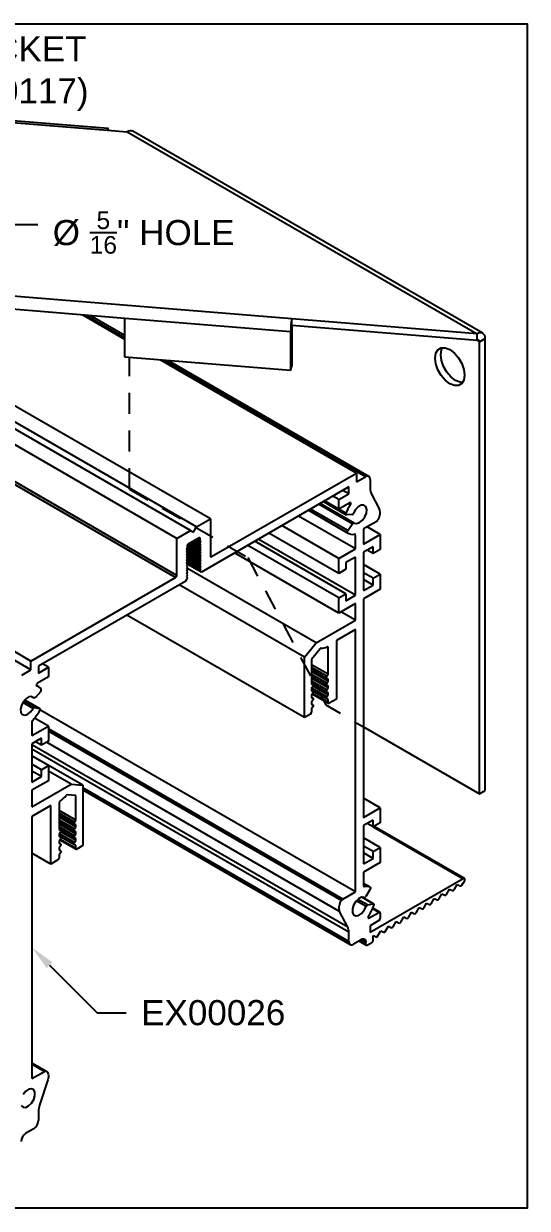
# Model space of a CAD drawing. Extents: x 0 to 7.9, y -7.08 to 0.
# Drawn here: x 4.89 to 7.9, y -7.08 to 0 of the extents above; entities that cross this region are included whole.
import ezdxf
from ezdxf import colors
from ezdxf.entities.mleader import LeaderData, LeaderLine
from ezdxf.math import Vec2, Vec3

# ---------------------------------------------------------------- set-up
doc = ezdxf.new("R2010")
doc.units = 0
doc.header["$LTSCALE"] = 0.5
doc.header["$MEASUREMENT"] = 0
doc.linetypes.add('HIDDEN', pattern=[0.375, 0.25, -0.125])
for name, color, linetype in [('Brackets', 181, 'CONTINUOUS'), ('FAB DWG', 221, 'CONTINUOUS'), ('Housing', 150, 'CONTINUOUS')]:
    doc.layers.add(name, color=color, linetype=linetype)
doc.layers.add('Text-Unprinted', color=131, linetype='CONTINUOUS', plot=False)
doc.styles.get("Standard").update_dxf_attribs({"font": 'arial.ttf'})

msp = doc.modelspace()

# ---------------------------------------------------------------- linework, layer by layer
at = {"layer": 'Brackets', "linetype": 'Continuous', "lineweight": 25, "transparency": 16777216}
for p, q in [((1.4267, -0.3153), (5.3878, -0.6366)), ((5.3923, -0.6265), (1.4313, -0.3052)), ((5.3878, -0.6366), (5.5066, -0.6462)), ((5.5066, -0.6462), (7.5981, -1.8533)), ((7.6321, -1.8499), (5.5406, -0.6428)), ((6.4911, -1.7635), (2.53, -1.4422)), ((5.4931, -1.7606), (3.5125, -1.6)), ((6.4833, -1.8409), (5.4931, -1.7606)), ((5.4931, -1.9927), (5.4931, -1.7606)), ((7.5981, -1.8533), (6.4911, -1.7635)), ((6.4911, -1.8025), (6.4911, -1.7635)), ((6.49, -1.8136), (6.4833, -1.8409)), ((6.49, -1.8136), (6.49, -2.0457)), ((7.5981, -1.8923), (6.4911, -1.8025)), ((6.4833, -1.8409), (6.4833, -2.073)), ((7.5981, -1.8923), (7.5981, -1.8533)), ((7.6124, -1.9006), (7.5981, -1.8923)), ((7.6124, -1.9006), (7.6462, -1.881)), ((7.6124, -4.6012), (7.6124, -1.9006)), ((7.6462, -4.5817), (7.6462, -1.881)), ((6.4833, -2.073), (5.4931, -1.9927)), ((6.4833, -2.073), (6.49, -2.0457)), ((7.6124, -4.6012), (7.6462, -4.5817))]:
    msp.add_line(p, q, dxfattribs=at)
at = {"layer": 'Brackets', "linetype": 'HIDDEN', "lineweight": 25, "transparency": 16777216}
for p, q in [((5.5209, -2.7817), (5.5209, -1.995)), ((5.5209, -2.7817), (6.228, -3.1898)), ((6.228, -3.1898), (6.6931, -4.0707))]:
    msp.add_line(p, q, dxfattribs=at)
at = {"layer": 'Brackets', "linetype": 'Continuous', "lineweight": 25, "transparency": 16777216, "flags": 128}
for points in [[(5.3952, -0.6372), (5.395, -0.6352), (5.3943, -0.6303), (5.3933, -0.6274), (5.3921, -0.6265), (5.3908, -0.6278), (5.3893, -0.6312), (5.3878, -0.6366)], [(7.524, -2.1003), (7.5196, -2.1293), (7.5071, -2.1505), (7.4875, -2.1618), (7.4629, -2.1621), (7.4356, -2.1513), (7.4083, -2.1306), (7.3836, -2.1018), (7.3641, -2.068), (7.3515, -2.0323), (7.3472, -1.9982), (7.3515, -1.9692), (7.3641, -1.948), (7.3836, -1.9367), (7.4083, -1.9364), (7.4356, -1.9472), (7.4629, -1.9679), (7.4875, -1.9966), (7.5071, -2.0305), (7.5196, -2.0662), (7.524, -2.1003)], [(7.5126, -2.1437), (7.4967, -2.1426), (7.4694, -2.1318), (7.4421, -2.1111), (7.4174, -2.0823), (7.3979, -2.0485), (7.3853, -2.0128), (7.381, -1.9787), (7.3853, -1.9497), (7.3923, -1.9353)]]:
    msp.add_lwpolyline(points, dxfattribs=at)
at = {"layer": 'Brackets', "linetype": 'Continuous', "lineweight": 25, "transparency": 16777216}
for centre, radius, start, end in [((5.5266, -0.674), 0.0342, 65.6927, 125.6091), ((6.8733, -1.8409), 0.39, 168.54663, 180.00308), ((6.5459, -1.8136), 0.0559, 168.54663, 180.00308), ((7.6168, -1.8763), 0.0297, 350.77973, 129.18503), ((7.6036, -1.8991), 0.00882, 350.77973, 129.18503)]:
    msp.add_arc(centre, radius, start, end, dxfattribs=at)
at = {"layer": 'Housing', "linetype": 'Continuous', "lineweight": 25, "transparency": 16777216}
for p, q in [((6.0041, -2.9593), (3.6711, -1.6128)), ((5.8029, -3.0754), (3.5192, -1.7574)), ((5.4931, -1.8862), (5.2398, -1.7401)), ((5.4931, -1.8773), (5.2579, -1.7415)), ((5.4931, -1.8638), (5.2851, -1.7437)), ((5.7958, -3.3087), (3.1922, -1.8061)), ((5.8029, -3.2965), (3.2252, -1.8087)), ((5.8855, -3.0277), (4.0311, -1.9575)), ((5.9215, -3.007), (4.0671, -1.9367)), ((6.8768, -2.6848), (5.7077, -2.0101)), ((6.9305, -2.7069), (5.7258, -2.0116)), ((6.9505, -2.7049), (5.753, -2.0138)), ((4.9301, -3.8083), (2.3969, -2.3463)), ((4.9301, -3.8614), (2.3969, -2.3994)), ((6.0111, -3.1844), (6.8768, -2.6848)), ((6.8768, -2.6848), (6.8768, -2.7379)), ((6.8768, -2.7379), (6.9305, -2.7069)), ((6.9588, -2.7232), (6.9588, -2.7773)), ((6.8315, -2.7681), (5.9508, -3.2765)), ((6.7714, -2.8436), (6.7361, -2.8232)), ((6.7714, -2.8436), (6.8315, -2.809)), ((6.8315, -2.809), (6.7962, -2.7885)), ((6.8315, -2.809), (6.8315, -2.7681)), ((6.9654, -2.808), (7.0149, -2.9021)), ((6.825, -3.0287), (6.6026, -2.9003)), ((6.8542, -2.9883), (6.6521, -2.8717)), ((6.8632, -2.984), (6.6604, -2.8669)), ((6.6798, -2.8557), (6.8156, -2.934)), ((6.7714, -2.9008), (6.6865, -2.8518)), ((6.7714, -2.9008), (6.7714, -2.8436)), ((6.8369, -2.863), (6.7714, -2.9008)), ((6.8144, -2.9248), (6.7721, -2.9004)), ((6.841, -2.8755), (6.8282, -2.8681)), ((5.9215, -3.007), (6.0041, -2.9593)), ((6.0041, -2.9593), (6.0041, -3.1804)), ((6.8704, -3.1377), (6.5308, -2.9417)), ((6.5903, -2.9073), (6.8294, -3.0454)), ((6.8237, -3.0414), (6.5909, -2.907)), ((6.8498, -2.9332), (6.8176, -2.9345)), ((5.8029, -3.0754), (5.8855, -3.0277)), ((5.8855, -3.0277), (5.9035, -3.0381)), ((5.9035, -3.0381), (5.9215, -3.007)), ((6.7714, -3.2846), (6.354, -3.0437)), ((6.7714, -3.1948), (6.4318, -2.9988)), ((6.825, -3.0287), (6.8542, -2.9883)), ((6.9944, -2.9763), (6.9199, -3.0193)), ((6.9199, -3.0193), (6.9199, -3.1091)), ((7.0189, -3.052), (6.9411, -3.007)), ((5.8029, -3.2965), (5.8029, -3.0754)), ((5.9468, -3.1568), (5.8687, -3.1117)), ((5.9438, -3.1549), (5.8688, -3.1117)), ((5.9365, -3.0723), (5.8704, -3.1105)), ((5.9438, -3.1458), (5.8765, -3.107)), ((5.9468, -3.1404), (5.8828, -3.1034)), ((5.9438, -3.1384), (5.8829, -3.1033)), ((5.9438, -3.1294), (5.8907, -3.0988)), ((5.9468, -3.1239), (5.897, -3.0951)), ((5.9438, -3.122), (5.8972, -3.0951)), ((5.9438, -3.1129), (5.905, -3.0905)), ((5.9468, -3.1074), (5.9113, -3.0869)), ((5.9438, -3.1055), (5.9114, -3.0868)), ((5.9438, -3.0964), (5.9193, -3.0823)), ((5.9468, -3.091), (5.9256, -3.0787)), ((5.9422, -3.088), (5.9257, -3.0786)), ((5.9422, -3.0756), (5.9365, -3.0723)), ((5.9422, -3.088), (5.9422, -3.0756)), ((5.9468, -3.091), (5.9422, -3.088)), ((5.9438, -3.0964), (5.9468, -3.091)), ((5.9468, -3.1074), (5.9438, -3.1055)), ((5.9438, -3.1129), (5.9468, -3.1074)), ((6.8139, -3.4071), (6.2691, -3.0927)), ((6.8704, -3.4153), (6.2903, -3.0805)), ((6.8704, -3.0553), (6.8627, -3.0508)), ((6.8704, -3.1377), (6.8704, -3.0553)), ((6.9199, -3.1091), (7.0189, -3.052)), ((7.0189, -3.052), (7.0189, -3.1418)), ((5.8647, -3.1327), (5.8601, -3.141)), ((5.8601, -3.141), (5.8632, -3.143)), ((5.8632, -3.152), (5.8601, -3.1575)), ((5.8601, -3.1575), (5.8632, -3.1594)), ((5.8632, -3.1685), (5.8601, -3.174)), ((5.8601, -3.174), (5.8632, -3.1759)), ((5.8632, -3.1849), (5.8601, -3.1904)), ((5.9438, -3.1878), (5.8607, -3.1399)), ((5.9468, -3.1897), (5.8607, -3.14)), ((5.9438, -3.2043), (5.8607, -3.1564)), ((5.9468, -3.2062), (5.8607, -3.1565)), ((5.9438, -3.2207), (5.8607, -3.1728)), ((5.9468, -3.2227), (5.8607, -3.1729)), ((5.9438, -3.1952), (5.8643, -3.1494)), ((5.9438, -3.2117), (5.8643, -3.1658)), ((5.9438, -3.2282), (5.8643, -3.1823)), ((5.9438, -3.1788), (5.8646, -3.1331)), ((5.8647, -3.1203), (5.8647, -3.1327)), ((5.9438, -3.1714), (5.8647, -3.1257)), ((5.9468, -3.1733), (5.8647, -3.1259)), ((5.9438, -3.1623), (5.8653, -3.117)), ((5.9468, -3.1239), (5.9438, -3.122)), ((5.9438, -3.1294), (5.9468, -3.1239)), ((5.9468, -3.1404), (5.9438, -3.1384)), ((5.9438, -3.1458), (5.9468, -3.1404)), ((5.9468, -3.1568), (5.9438, -3.1549)), ((5.9438, -3.1623), (5.9468, -3.1568)), ((5.9468, -3.1733), (5.9438, -3.1714)), ((5.9438, -3.1788), (5.9468, -3.1733)), ((6.0111, -3.1844), (6.0041, -3.1804)), ((6.7714, -3.5215), (6.1488, -3.1621)), ((6.7714, -3.4316), (6.2267, -3.1172)), ((6.7714, -3.1948), (6.8704, -3.1377)), ((6.9765, -3.1254), (6.9199, -3.1581)), ((6.9199, -3.1581), (6.9199, -3.3868)), ((6.9765, -3.1663), (6.9411, -3.1459)), ((6.9765, -3.1663), (6.9765, -3.1254)), ((7.0189, -3.1418), (6.9765, -3.1663)), ((5.8601, -3.1904), (5.8632, -3.1924)), ((5.8632, -3.2014), (5.8601, -3.2069)), ((5.8601, -3.2069), (5.8632, -3.2088)), ((5.8632, -3.2179), (5.8601, -3.2234)), ((5.8601, -3.2234), (5.8632, -3.2253)), ((5.8632, -3.2343), (5.8601, -3.2398)), ((5.8601, -3.2398), (5.8632, -3.2417)), ((5.8632, -3.2508), (5.8601, -3.2563)), ((5.9468, -3.2722), (5.8606, -3.2224)), ((5.9438, -3.2372), (5.8607, -3.1893)), ((5.9468, -3.2391), (5.8607, -3.1894)), ((5.9438, -3.2537), (5.8607, -3.2057)), ((5.9468, -3.2556), (5.8607, -3.2059)), ((5.9438, -3.2701), (5.8607, -3.2222)), ((6.6357, -3.6991), (5.8621, -3.2526)), ((5.9438, -3.2446), (5.8643, -3.1988)), ((5.9438, -3.2611), (5.8643, -3.2152)), ((5.8646, -3.2274), (5.9488, -3.276)), ((5.9468, -3.1897), (5.9438, -3.1878)), ((5.9438, -3.1952), (5.9468, -3.1897)), ((5.9468, -3.2062), (5.9438, -3.2043)), ((5.9438, -3.2117), (5.9468, -3.2062)), ((5.9468, -3.2227), (5.9438, -3.2207)), ((5.9438, -3.2282), (5.9468, -3.2227)), ((5.9468, -3.2391), (5.9438, -3.2372)), ((5.9438, -3.2446), (5.9468, -3.2391)), ((5.9468, -3.2556), (5.9438, -3.2537)), ((5.9438, -3.2611), (5.9468, -3.2556)), ((6.7714, -3.2846), (6.7714, -3.1948)), ((6.8704, -3.1867), (6.8139, -3.2193)), ((6.8139, -3.2193), (6.8139, -3.2601)), ((6.8704, -3.4153), (6.8704, -3.1867)), ((7.0189, -3.2888), (6.9199, -3.2317)), ((4.9301, -3.8083), (5.7958, -3.3087)), ((5.8601, -3.2563), (5.8632, -3.2582)), ((5.8632, -3.2673), (5.8601, -3.2727)), ((5.8601, -3.2727), (5.8632, -3.2747)), ((5.8632, -3.2837), (5.8601, -3.2892)), ((5.8601, -3.2892), (5.8632, -3.2911)), ((5.8632, -3.3002), (5.8601, -3.3057)), ((5.8601, -3.3057), (5.8631, -3.3076)), ((5.8631, -3.3166), (5.8601, -3.322)), ((5.9468, -3.2722), (5.9438, -3.2701)), ((6.8139, -3.2601), (6.7714, -3.2846)), ((6.9765, -3.3133), (6.9199, -3.2806)), ((6.9765, -3.3541), (6.9199, -3.3215)), ((6.9765, -3.3133), (7.0189, -3.2888)), ((6.9765, -3.3541), (6.9765, -3.3133)), ((7.0189, -3.2888), (7.0189, -3.3786)), ((5.8562, -3.3311), (4.9754, -3.8394)), ((6.5662, -3.7856), (5.8174, -3.3534)), ((6.9199, -3.3868), (6.9765, -3.3541)), ((7.0189, -3.3786), (6.9199, -3.4358)), ((6.7714, -3.4316), (6.8139, -3.4071)), ((6.7714, -3.5215), (6.7714, -3.4316)), ((6.8704, -3.4643), (6.7714, -3.5215)), ((6.8139, -3.4071), (6.8139, -3.448)), ((6.8139, -3.448), (6.8704, -3.4153)), ((6.8704, -3.5636), (6.8704, -3.4643)), ((6.9199, -3.4358), (6.9199, -4.7424)), ((6.5662, -4.1462), (5.5049, -3.5338)), ((6.8704, -3.5636), (6.7844, -3.514)), ((6.6357, -3.6991), (6.8704, -3.5636)), ((6.8704, -3.6208), (6.7571, -3.6862)), ((6.8704, -5.1874), (6.8704, -3.6208)), ((6.5662, -3.7856), (6.6357, -3.6991)), ((6.6596, -3.7354), (6.6086, -3.7988)), ((6.7076, -3.7285), (6.7004, -3.7243)), ((6.7076, -3.8874), (6.7076, -3.7285)), ((6.7571, -3.6862), (6.7571, -4.036)), ((4.9301, -3.8614), (4.9301, -3.8083)), ((6.5662, -4.1462), (6.5662, -3.7856)), ((6.6086, -3.7988), (6.6086, -3.9445)), ((4.8764, -3.8924), (4.9301, -3.8614)), ((4.9754, -3.8394), (4.9754, -3.8802)), ((4.9754, -3.8802), (5.0355, -3.8455)), ((5.0355, -3.8455), (5.0001, -3.8251)), ((5.0355, -3.8455), (5.0355, -3.9027)), ((6.7076, -3.8874), (6.6086, -3.8303)), ((6.6997, -3.8996), (6.6086, -3.847)), ((6.6086, -3.8595), (6.6993, -3.9119)), ((6.7076, -3.9282), (6.6086, -3.8711)), ((6.6997, -3.9404), (6.6086, -3.8878)), ((6.6997, -3.8996), (6.7076, -3.8874)), ((4.9775, -3.9623), (4.9631, -3.954)), ((4.9659, -3.9576), (4.9643, -3.9567)), ((5.0355, -3.9027), (4.97, -3.9405)), ((6.6086, -3.9004), (6.6993, -3.9527)), ((6.7076, -3.9691), (6.6086, -3.9119)), ((6.6997, -3.9812), (6.6086, -3.9286)), ((6.6086, -3.9412), (6.6993, -3.9935)), ((6.6169, -3.9478), (6.6086, -3.943)), ((6.6165, -3.9476), (6.6086, -3.9431)), ((6.6086, -3.9445), (6.6165, -3.9476)), ((6.6165, -3.9601), (6.6086, -3.9723)), ((6.7076, -4.0099), (6.6176, -3.958)), ((6.7076, -3.9152), (6.6997, -3.9121)), ((6.6997, -3.9404), (6.7076, -3.9282)), ((6.7076, -3.956), (6.6997, -3.9529)), ((6.7076, -3.9282), (6.7076, -3.9152)), ((6.7076, -3.9691), (6.7076, -3.956)), ((4.9348, -4.0203), (4.9491, -4.0286)), ((4.9482, -4.0278), (4.9354, -4.0204)), ((4.9893, -3.9896), (4.9571, -4.0256)), ((6.6086, -3.9723), (6.6086, -3.9854)), ((6.6086, -3.982), (6.6993, -4.0344)), ((6.6169, -3.9887), (6.6086, -3.9839)), ((6.6165, -3.9885), (6.6086, -3.9839)), ((6.6086, -3.9854), (6.6165, -3.9885)), ((6.6165, -4.001), (6.6086, -4.0131)), ((6.6086, -4.0131), (6.6086, -4.0262)), ((6.6169, -4.0295), (6.6086, -4.0247)), ((6.6165, -4.0293), (6.6086, -4.0247)), ((6.6086, -4.0262), (6.6165, -4.0293)), ((6.6997, -4.0221), (6.6099, -3.9702)), ((6.6135, -4.0055), (6.7097, -4.061)), ((6.7076, -4.0565), (6.6151, -4.0031)), ((6.6997, -3.9812), (6.7076, -3.9691)), ((6.7076, -3.9968), (6.6997, -3.9938)), ((6.6997, -4.0221), (6.7076, -4.0099)), ((6.7076, -4.0377), (6.6997, -4.0346)), ((6.7076, -4.0099), (6.7076, -3.9968)), ((4.9435, -4.0921), (4.882, -4.0566)), ((4.9528, -4.0857), (4.8877, -4.0482)), ((4.9819, -4.0924), (4.8933, -4.0413)), ((4.9828, -4.0928), (4.8934, -4.0412)), ((4.9528, -4.0857), (4.9819, -4.0924)), ((6.8704, -5.1874), (4.9848, -4.0991)), ((6.6165, -4.0418), (6.6086, -4.054)), ((6.6086, -4.054), (6.6086, -4.067)), ((6.6169, -4.0703), (6.6086, -4.0655)), ((6.6165, -4.0701), (6.6086, -4.0656)), ((6.6086, -4.067), (6.6165, -4.0701)), ((6.6165, -4.0826), (6.6086, -4.0948)), ((6.6086, -4.0948), (6.6086, -4.1136)), ((6.7076, -4.0565), (6.7076, -4.0377)), ((6.7571, -4.036), (6.7147, -4.0605)), ((4.9365, -4.1715), (4.9365, -4.2538)), ((5.0355, -4.1967), (4.9527, -4.1489)), ((6.6015, -4.1258), (6.5662, -4.1462)), ((4.9365, -4.2538), (5.0355, -4.1967)), ((5.0355, -4.1967), (5.0355, -4.2865)), ((6.796, -5.2304), (5.0355, -4.2143)), ((6.787, -5.2392), (5.0355, -4.2283)), ((6.9199, -4.2016), (7.6124, -4.6012)), ((4.9931, -4.2702), (4.9365, -4.3028)), ((4.9365, -4.3028), (4.9365, -4.5315)), ((6.8249, -5.3987), (4.9365, -4.3088)), ((4.9931, -4.311), (4.9577, -4.2906)), ((4.9931, -4.311), (4.9931, -4.2702)), ((5.0355, -4.2865), (4.9931, -4.311)), ((6.7754, -5.3046), (5.0234, -4.2935)), ((6.8315, -5.4294), (4.9365, -4.3356)), ((5.2408, -4.5505), (4.9365, -4.3749)), ((5.0355, -4.4335), (4.9365, -4.3764)), ((4.9931, -4.458), (4.9365, -4.4254)), ((4.9931, -4.458), (5.0355, -4.4335)), ((4.9931, -4.4988), (4.9931, -4.458)), ((5.0355, -4.4335), (5.0355, -4.5233)), ((4.9931, -4.4988), (4.9365, -4.4662)), ((4.9365, -4.5315), (4.9931, -4.4988)), ((5.0355, -4.5233), (4.9365, -4.5805)), ((5.1712, -4.5443), (5.0355, -4.466)), ((4.9365, -4.6798), (5.1712, -4.5443)), ((4.9365, -4.5805), (4.9365, -4.6798)), ((5.1712, -4.5443), (5.2408, -4.5505)), ((5.2408, -4.5505), (5.2408, -4.9112)), ((6.8315, -5.4835), (5.2408, -4.5653)), ((5.2408, -4.5789), (6.8398, -5.5018)), ((5.0498, -4.6715), (4.9365, -4.737)), ((5.0498, -5.0214), (5.0498, -4.6715)), ((5.0993, -4.6567), (5.0993, -4.8156)), ((5.1983, -4.6127), (5.1474, -4.6082)), ((5.1983, -4.7585), (5.1983, -4.6127)), ((7.0189, -4.6852), (6.9199, -4.6281)), ((4.9365, -4.737), (4.9365, -6.3036)), ((5.1983, -4.7585), (5.0993, -4.7013)), ((5.1905, -4.7706), (5.0993, -4.718)), ((5.0993, -4.7306), (5.19, -4.7829)), ((5.1983, -4.7993), (5.0993, -4.7422)), ((6.9199, -4.7424), (7.0189, -4.6852)), ((7.0189, -4.6852), (7.0189, -4.7751)), ((5.1905, -4.8115), (5.0993, -4.7589)), ((5.0993, -4.7714), (5.19, -4.8238)), ((5.1983, -4.8401), (5.0993, -4.783)), ((5.1905, -4.8523), (5.0993, -4.7997)), ((5.0993, -4.8123), (5.19, -4.8646)), ((5.1905, -4.7706), (5.1983, -4.7585)), ((5.1983, -4.7862), (5.1905, -4.7831)), ((5.1905, -4.8115), (5.1983, -4.7993)), ((5.1983, -4.7993), (5.1983, -4.7862)), ((6.9765, -4.7587), (6.9199, -4.7914)), ((6.9199, -4.7914), (6.9199, -5.02)), ((6.9765, -4.7996), (6.9411, -4.7791)), ((6.9765, -4.7996), (6.9765, -4.7587)), ((7.0189, -4.7751), (6.9765, -4.7996)), ((6.9778, -4.7989), (7.5153, -5.1091)), ((7.5228, -5.1084), (6.9822, -4.7963)), ((5.1077, -4.8189), (5.0993, -4.8141)), ((5.1072, -4.8187), (5.0993, -4.8141)), ((5.0993, -4.8156), (5.1072, -4.8187)), ((5.1072, -4.8312), (5.0993, -4.8434)), ((5.0993, -4.8434), (5.0993, -4.8564)), ((5.0993, -4.8531), (5.19, -4.9054)), ((5.1077, -4.8597), (5.0993, -4.8549)), ((5.1072, -4.8595), (5.0993, -4.855)), ((5.0993, -4.8564), (5.1072, -4.8595)), ((5.1072, -4.872), (5.0993, -4.8842)), ((5.1905, -4.8931), (5.1007, -4.8413)), ((5.1043, -4.8766), (5.2004, -4.9321)), ((5.1983, -4.9275), (5.1058, -4.8741)), ((5.1983, -4.881), (5.1084, -4.829)), ((5.1983, -4.8271), (5.1905, -4.824)), ((5.1905, -4.8523), (5.1983, -4.8401)), ((5.1983, -4.8679), (5.1905, -4.8648)), ((5.1905, -4.8931), (5.1983, -4.881)), ((5.1983, -4.8401), (5.1983, -4.8271)), ((5.1983, -4.881), (5.1983, -4.8679)), ((7.0189, -4.9221), (6.9199, -4.8649)), ((5.0993, -4.8842), (5.0993, -4.8973)), ((5.1077, -4.9006), (5.0993, -4.8958)), ((5.1072, -4.9003), (5.0993, -4.8958)), ((5.0993, -4.8973), (5.1072, -4.9003)), ((5.1072, -4.9129), (5.0993, -4.925)), ((5.0993, -4.925), (5.0993, -4.9381)), ((5.1077, -4.9414), (5.0993, -4.9366)), ((5.1072, -4.9412), (5.0993, -4.9366)), ((5.0993, -4.9381), (5.1072, -4.9412)), ((5.1072, -4.9537), (5.0993, -4.9659)), ((5.1983, -4.9087), (5.1905, -4.9056)), ((5.1983, -4.9275), (5.1983, -4.9087)), ((5.2408, -4.9112), (5.2054, -4.9316)), ((6.9765, -4.9466), (6.9199, -4.9139)), ((6.9765, -4.9874), (6.9199, -4.9547)), ((6.9765, -4.9466), (7.0189, -4.9221)), ((6.9765, -4.9874), (6.9765, -4.9466)), ((7.0189, -4.9221), (7.0189, -5.0119)), ((5.0498, -5.0214), (4.9365, -4.956)), ((5.0923, -4.9969), (5.0498, -5.0214)), ((5.0993, -4.9659), (5.0993, -4.9846)), ((6.9199, -5.02), (6.9765, -4.9874)), ((7.0189, -5.0119), (6.9199, -5.069)), ((6.9199, -5.069), (6.9199, -5.1514)), ((6.9591, -5.1603), (6.9199, -5.1377)), ((6.9589, -5.1603), (6.9199, -5.1377)), ((6.9247, -5.1563), (6.9203, -5.1538)), ((7.5153, -5.1091), (6.9588, -5.4304)), ((7.4614, -5.1746), (7.4797, -5.144)), ((7.4797, -5.144), (7.4977, -5.1524)), ((7.5073, -5.1467), (7.517, -5.1325)), ((6.796, -5.2304), (6.8704, -5.1874)), ((6.9428, -5.2656), (6.885, -5.2323)), ((6.9766, -5.2588), (6.9088, -5.2197)), ((6.9794, -5.2592), (6.9105, -5.2194)), ((6.9588, -5.1723), (6.9324, -5.2151)), ((7.3237, -5.2582), (7.3421, -5.2277)), ((7.3421, -5.2277), (7.36, -5.236)), ((7.3696, -5.2304), (7.388, -5.1998)), ((7.388, -5.1998), (7.4059, -5.2081)), ((7.4155, -5.2025), (7.4338, -5.1719)), ((7.4338, -5.1719), (7.4518, -5.1803)), ((6.8249, -5.3987), (6.7754, -5.3046)), ((6.9342, -5.2747), (6.8761, -5.2411)), ((6.9428, -5.2656), (6.9766, -5.2588)), ((7.0118, -5.31), (6.9735, -5.2879)), ((7.0168, -5.3095), (6.9746, -5.2851)), ((7.2332, -5.3122), (7.2516, -5.2816)), ((7.2516, -5.2816), (7.2696, -5.29)), ((7.2791, -5.2844), (7.2965, -5.2557)), ((7.2965, -5.2557), (7.3141, -5.2639)), ((6.9535, -5.3437), (6.9464, -5.3396)), ((6.9535, -5.3437), (7.0118, -5.31)), ((7.0118, -5.359), (6.9588, -5.3896)), ((7.0189, -5.3141), (7.0189, -5.3467)), ((7.0956, -5.3959), (7.1139, -5.3653)), ((7.1139, -5.3653), (7.1319, -5.3737)), ((7.1415, -5.368), (7.1598, -5.3374)), ((7.1598, -5.3374), (7.1778, -5.3458)), ((7.1874, -5.3401), (7.2057, -5.3095)), ((7.2057, -5.3095), (7.2236, -5.3179)), ((6.8315, -5.4835), (6.8315, -5.4294)), ((6.9588, -5.3896), (6.9588, -5.4304)), ((6.9762, -5.4489), (6.9942, -5.4573)), ((6.9764, -5.4773), (6.9762, -5.4489)), ((7.0038, -5.4517), (7.0221, -5.4211)), ((7.0221, -5.4211), (7.0401, -5.4294)), ((7.0497, -5.4238), (7.068, -5.3932)), ((7.068, -5.3932), (7.086, -5.4016)), ((6.9058, -5.4733), (6.8598, -5.4998)), ((6.8922, -5.4811), (6.9361, -5.5064)), ((6.9341, -5.5019), (6.8952, -5.4794)), ((6.9341, -5.4896), (6.9058, -5.4733)), ((6.9341, -5.5019), (6.9341, -5.4896)), ((6.9411, -5.5059), (6.9694, -5.4896)), ((5.0231, -6.2606), (4.9365, -6.2107)), ((5.0199, -6.2591), (4.9365, -6.211)), ((5.0109, -6.2606), (4.9365, -6.2177)), ((4.9365, -6.3036), (5.0109, -6.2606)), ((5.0315, -6.3111), (4.982, -6.4623)), ((4.9754, -6.5006), (4.9754, -6.5547)), ((4.9471, -6.6037), (4.9011, -6.6302))]:
    msp.add_line(p, q, dxfattribs=at)
at = {"layer": 'Housing', "linetype": 'HIDDEN', "ltscale": 0.5, "transparency": 16777216}
msp.add_line((6.6931, -4.0707), (6.9199, -4.2016), dxfattribs=at)
at = {"layer": 'Housing', "linetype": 'Continuous', "lineweight": 25, "transparency": 16777216, "flags": 128}
for points in [[(6.841, -2.8755), (6.8426, -2.8727), (6.8436, -2.8699), (6.8439, -2.8672), (6.8436, -2.8648), (6.8426, -2.8631), (6.841, -2.8622), (6.8391, -2.8622), (6.8369, -2.863)], [(6.8634, -2.9841), (6.878, -2.9875), (6.8954, -2.9815), (6.9129, -2.9671), (6.9273, -2.9467), (6.9364, -2.9238), (6.9385, -2.9021), (6.9333, -2.8854), (6.9218, -2.8764), (6.9057, -2.8767), (6.8879, -2.8862), (6.8713, -2.9033), (6.8587, -2.9251)], [(6.8176, -2.9345), (6.8163, -2.9343), (6.8153, -2.9338), (6.8144, -2.9329), (6.8138, -2.9317), (6.8135, -2.9302), (6.8135, -2.9285), (6.8138, -2.9267), (6.8144, -2.9248)], [(6.8542, -2.9883), (6.8553, -2.9869), (6.8565, -2.9858), (6.8577, -2.9848), (6.859, -2.9841), (6.8602, -2.9837), (6.8614, -2.9835), (6.8624, -2.9837), (6.8634, -2.9841)], [(5.9438, -3.1055), (5.9431, -3.1049), (5.9426, -3.1041), (5.9423, -3.1031), (5.9422, -3.1019), (5.9423, -3.1006), (5.9426, -3.0992), (5.9431, -3.0978), (5.9438, -3.0964)], [(5.9438, -3.122), (5.9431, -3.1214), (5.9426, -3.1205), (5.9423, -3.1195), (5.9422, -3.1183), (5.9423, -3.117), (5.9426, -3.1157), (5.9431, -3.1143), (5.9438, -3.1129)], [(6.8704, -3.0553), (6.8703, -3.0541), (6.8701, -3.053), (6.8697, -3.0521), (6.8691, -3.0513), (6.8684, -3.0507), (6.8676, -3.0504), (6.8666, -3.0503), (6.8656, -3.0503)], [(5.8632, -3.143), (5.8638, -3.1436), (5.8643, -3.1444), (5.8646, -3.1454), (5.8647, -3.1466), (5.8646, -3.1479), (5.8643, -3.1492), (5.8638, -3.1506), (5.8632, -3.152)], [(5.8632, -3.1594), (5.8638, -3.16), (5.8643, -3.1608), (5.8646, -3.1619), (5.8647, -3.163), (5.8646, -3.1643), (5.8643, -3.1657), (5.8638, -3.1671), (5.8632, -3.1685)], [(5.8632, -3.1759), (5.8638, -3.1765), (5.8643, -3.1773), (5.8646, -3.1783), (5.8647, -3.1795), (5.8646, -3.1808), (5.8643, -3.1822), (5.8638, -3.1836), (5.8632, -3.1849)], [(5.9438, -3.1384), (5.9431, -3.1378), (5.9426, -3.137), (5.9423, -3.136), (5.9422, -3.1348), (5.9423, -3.1335), (5.9426, -3.1321), (5.9431, -3.1307), (5.9438, -3.1294)], [(5.9438, -3.1549), (5.9431, -3.1543), (5.9426, -3.1535), (5.9423, -3.1525), (5.9422, -3.1513), (5.9423, -3.15), (5.9426, -3.1486), (5.9431, -3.1472), (5.9438, -3.1458)], [(5.9438, -3.1714), (5.9431, -3.1708), (5.9426, -3.1699), (5.9423, -3.1689), (5.9422, -3.1677), (5.9423, -3.1664), (5.9426, -3.1651), (5.9431, -3.1637), (5.9438, -3.1623)], [(5.9438, -3.1878), (5.9431, -3.1872), (5.9426, -3.1864), (5.9423, -3.1854), (5.9422, -3.1842), (5.9423, -3.1829), (5.9426, -3.1815), (5.9431, -3.1801), (5.9438, -3.1788)], [(5.8632, -3.1924), (5.8638, -3.1929), (5.8643, -3.1938), (5.8646, -3.1948), (5.8647, -3.196), (5.8646, -3.1973), (5.8643, -3.1986), (5.8638, -3.2), (5.8632, -3.2014)], [(5.8632, -3.2088), (5.8638, -3.2094), (5.8643, -3.2102), (5.8646, -3.2113), (5.8647, -3.2124), (5.8646, -3.2137), (5.8643, -3.2151), (5.8638, -3.2165), (5.8632, -3.2179)], [(5.8632, -3.2253), (5.8638, -3.2259), (5.8643, -3.2267), (5.8646, -3.2277), (5.8647, -3.2289), (5.8646, -3.2302), (5.8643, -3.2316), (5.8638, -3.233), (5.8632, -3.2343)], [(5.8632, -3.2417), (5.8638, -3.2423), (5.8643, -3.2432), (5.8646, -3.2442), (5.8647, -3.2454), (5.8646, -3.2467), (5.8643, -3.248), (5.8638, -3.2494), (5.8632, -3.2508)], [(5.9438, -3.2043), (5.9431, -3.2037), (5.9426, -3.2029), (5.9423, -3.2018), (5.9422, -3.2007), (5.9423, -3.1994), (5.9426, -3.198), (5.9431, -3.1966), (5.9438, -3.1952)], [(5.9438, -3.2207), (5.9431, -3.2202), (5.9426, -3.2193), (5.9423, -3.2183), (5.9422, -3.2171), (5.9423, -3.2158), (5.9426, -3.2145), (5.9431, -3.2131), (5.9438, -3.2117)], [(5.9438, -3.2372), (5.9431, -3.2366), (5.9426, -3.2358), (5.9423, -3.2348), (5.9422, -3.2336), (5.9423, -3.2323), (5.9426, -3.2309), (5.9431, -3.2295), (5.9438, -3.2282)], [(5.9438, -3.2537), (5.9431, -3.2531), (5.9426, -3.2523), (5.9423, -3.2512), (5.9422, -3.2501), (5.9423, -3.2488), (5.9426, -3.2474), (5.9431, -3.246), (5.9438, -3.2446)], [(5.8631, -3.3076), (5.8638, -3.3082), (5.8643, -3.309), (5.8646, -3.31), (5.8647, -3.3112), (5.8646, -3.3125), (5.8643, -3.3139), (5.8638, -3.3153), (5.8631, -3.3166)], [(5.8632, -3.2582), (5.8638, -3.2588), (5.8643, -3.2596), (5.8646, -3.2606), (5.8647, -3.2618), (5.8646, -3.2631), (5.8643, -3.2645), (5.8638, -3.2659), (5.8632, -3.2673)], [(5.8632, -3.2747), (5.8638, -3.2753), (5.8643, -3.2761), (5.8646, -3.2771), (5.8647, -3.2783), (5.8646, -3.2796), (5.8643, -3.281), (5.8638, -3.2824), (5.8632, -3.2837)], [(5.8632, -3.2911), (5.8638, -3.2917), (5.8643, -3.2926), (5.8646, -3.2936), (5.8647, -3.2948), (5.8646, -3.2961), (5.8643, -3.2974), (5.8638, -3.2988), (5.8632, -3.3002)], [(5.9438, -3.2701), (5.9431, -3.2695), (5.9426, -3.2687), (5.9423, -3.2677), (5.9422, -3.2665), (5.9423, -3.2652), (5.9426, -3.2638), (5.9431, -3.2625), (5.9438, -3.2611)], [(6.7076, -3.7285), (6.7075, -3.7271), (6.7071, -3.7258), (6.7066, -3.7248), (6.7058, -3.7241), (6.7049, -3.7236), (6.7038, -3.7234), (6.7026, -3.7235), (6.7014, -3.7239)], [(4.97, -3.9405), (4.9679, -3.9421), (4.9659, -3.9444), (4.9643, -3.9472), (4.9633, -3.95), (4.963, -3.9527), (4.9633, -3.9551), (4.9643, -3.9568), (4.9659, -3.9576)], [(6.6165, -3.9476), (6.6175, -3.9483), (6.6183, -3.9494), (6.6188, -3.9508), (6.619, -3.9524), (6.6188, -3.9543), (6.6183, -3.9563), (6.6175, -3.9582), (6.6165, -3.9601)], [(6.6997, -3.9121), (6.6986, -3.9114), (6.6978, -3.9104), (6.6974, -3.909), (6.6972, -3.9073), (6.6974, -3.9054), (6.6978, -3.9035), (6.6986, -3.9015), (6.6997, -3.8996)], [(6.6997, -3.9529), (6.6986, -3.9522), (6.6978, -3.9512), (6.6974, -3.9498), (6.6972, -3.9481), (6.6974, -3.9463), (6.6978, -3.9443), (6.6986, -3.9423), (6.6997, -3.9404)], [(4.9482, -4.0278), (4.9356, -4.0204), (4.919, -4.0225), (4.9012, -4.0335), (4.8852, -4.0518), (4.8736, -4.0741), (4.8684, -4.0968), (4.8705, -4.116), (4.8796, -4.1286), (4.894, -4.1323), (4.9115, -4.1266), (4.9289, -4.1124), (4.9435, -4.0921)], [(4.9571, -4.0256), (4.9559, -4.0268), (4.9547, -4.0277), (4.9534, -4.0284), (4.9522, -4.0289), (4.951, -4.029), (4.9499, -4.0289), (4.949, -4.0285), (4.9482, -4.0278)], [(6.6165, -3.9885), (6.6175, -3.9891), (6.6183, -3.9902), (6.6188, -3.9916), (6.619, -3.9933), (6.6188, -3.9951), (6.6183, -3.9971), (6.6175, -3.9991), (6.6165, -4.001)], [(6.6165, -4.0293), (6.6175, -4.03), (6.6183, -4.031), (6.6188, -4.0324), (6.619, -4.0341), (6.6188, -4.036), (6.6183, -4.0379), (6.6175, -4.0399), (6.6165, -4.0418)], [(6.6997, -3.9938), (6.6986, -3.9931), (6.6978, -3.992), (6.6974, -3.9906), (6.6972, -3.989), (6.6974, -3.9871), (6.6978, -3.9851), (6.6986, -3.9831), (6.6997, -3.9812)], [(6.6997, -4.0346), (6.6986, -4.0339), (6.6978, -4.0329), (6.6974, -4.0315), (6.6972, -4.0298), (6.6974, -4.0279), (6.6978, -4.026), (6.6986, -4.024), (6.6997, -4.0221)], [(4.9819, -4.0924), (4.983, -4.0929), (4.9839, -4.0937), (4.9845, -4.0949), (4.9848, -4.0963), (4.9849, -4.098), (4.9846, -4.0998), (4.9841, -4.1017), (4.9833, -4.1035)], [(6.6165, -4.0701), (6.6175, -4.0708), (6.6183, -4.0719), (6.6188, -4.0732), (6.619, -4.0749), (6.6188, -4.0768), (6.6183, -4.0788), (6.6175, -4.0807), (6.6165, -4.0826)], [(5.1905, -4.7831), (5.1894, -4.7825), (5.1886, -4.7814), (5.1881, -4.78), (5.1879, -4.7783), (5.1881, -4.7765), (5.1886, -4.7745), (5.1894, -4.7725), (5.1905, -4.7706)], [(5.1905, -4.824), (5.1894, -4.8233), (5.1886, -4.8222), (5.1881, -4.8208), (5.1879, -4.8192), (5.1881, -4.8173), (5.1886, -4.8153), (5.1894, -4.8134), (5.1905, -4.8115)], [(5.1072, -4.8187), (5.1083, -4.8194), (5.1091, -4.8204), (5.1096, -4.8218), (5.1097, -4.8235), (5.1096, -4.8253), (5.1091, -4.8273), (5.1083, -4.8293), (5.1072, -4.8312)], [(5.1072, -4.8595), (5.1083, -4.8602), (5.1091, -4.8612), (5.1096, -4.8626), (5.1097, -4.8643), (5.1096, -4.8662), (5.1091, -4.8681), (5.1083, -4.8701), (5.1072, -4.872)], [(5.1905, -4.8648), (5.1894, -4.8641), (5.1886, -4.8631), (5.1881, -4.8617), (5.1879, -4.86), (5.1881, -4.8581), (5.1886, -4.8562), (5.1894, -4.8542), (5.1905, -4.8523)], [(5.1072, -4.9003), (5.1083, -4.901), (5.1091, -4.9021), (5.1096, -4.9035), (5.1097, -4.9051), (5.1096, -4.907), (5.1091, -4.909), (5.1083, -4.911), (5.1072, -4.9129)], [(5.1072, -4.9412), (5.1083, -4.9418), (5.1091, -4.9429), (5.1096, -4.9443), (5.1097, -4.946), (5.1096, -4.9478), (5.1091, -4.9498), (5.1083, -4.9518), (5.1072, -4.9537)], [(5.1905, -4.9056), (5.1894, -4.905), (5.1886, -4.9039), (5.1881, -4.9025), (5.1879, -4.9008), (5.1881, -4.899), (5.1886, -4.897), (5.1894, -4.895), (5.1905, -4.8931)], [(6.9199, -5.1514), (6.92, -5.1526), (6.9203, -5.1537), (6.9207, -5.1546), (6.9213, -5.1554), (6.922, -5.156), (6.9228, -5.1563), (6.9237, -5.1564), (6.9247, -5.1563)], [(6.9589, -5.1603), (6.9599, -5.161), (6.9606, -5.162), (6.961, -5.1634), (6.9611, -5.165), (6.961, -5.1668), (6.9605, -5.1686), (6.9598, -5.1705), (6.9588, -5.1723)], [(7.517, -5.1325), (7.5207, -5.1288), (7.5237, -5.1241), (7.5255, -5.1191), (7.5259, -5.1143), (7.5248, -5.1105), (7.5225, -5.1082), (7.5192, -5.1078), (7.5153, -5.1091)], [(6.9231, -5.2206), (6.9074, -5.22), (6.8896, -5.2286), (6.8728, -5.2451), (6.8597, -5.2667), (6.8526, -5.2897), (6.8526, -5.3102), (6.8598, -5.3249), (6.873, -5.3312), (6.8899, -5.3281), (6.9076, -5.3162), (6.9233, -5.2973), (6.9342, -5.2747)], [(6.9766, -5.2588), (6.9779, -5.2587), (6.9791, -5.259), (6.9801, -5.2597), (6.9808, -5.2607), (6.9813, -5.262), (6.9815, -5.2636), (6.9814, -5.2653), (6.9809, -5.2672)], [(6.9494, -5.3312), (6.9478, -5.3339), (6.9468, -5.3368), (6.9464, -5.3395), (6.9467, -5.3419), (6.9477, -5.3436), (6.9493, -5.3445), (6.9513, -5.3445), (6.9535, -5.3437)], [(5.0199, -6.2591), (5.0249, -6.2618), (5.0291, -6.2659), (5.0323, -6.2713), (5.0344, -6.2778), (5.0354, -6.2852), (5.0353, -6.2934), (5.0339, -6.3021), (5.0315, -6.3111)], [(4.8727, -6.4646), (4.8836, -6.4745), (4.8993, -6.4753), (4.9171, -6.4667), (4.9339, -6.4503), (4.9471, -6.4288), (4.9543, -6.4058), (4.9543, -6.3852), (4.9472, -6.3704), (4.9342, -6.364), (4.9173, -6.3669), (4.8995, -6.3788), (4.8838, -6.3976)]]:
    msp.add_lwpolyline(points, dxfattribs=at)
at = {"layer": 'Housing', "linetype": 'Continuous', "lineweight": 25, "transparency": 16777216}
for centre, radius, start, end in [((6.9416, -2.7204), 0.0175, 350.77973, 129.18503), ((7.0248, -2.7791), 0.066, 178.43251, 205.93114), ((7.0244, -3.006), 0.2251, 144.55439, 158.864), ((6.9477, -2.9238), 0.0707, 321.86927, 17.94743), ((6.8471, -2.9213), 0.0123, 282.83894, 341.63213), ((6.9798, -2.9526), 0.0279, 301.62774, 327.69979), ((6.8323, -3.0359), 0.0103, 135.32203, 212.25433), ((6.8541, -3.0017), 0.05, 232.52049, 283.32517), ((5.877, -3.1209), 0.0123, 122.60289, 177.39737), ((5.9387, -3.0751), 0.00349, 350.78339, 129.18696), ((6.0084, -3.1811), 0.00437, 170.77973, 309.18503), ((5.7875, -3.2958), 0.0154, 302.60229, 357.39771), ((5.8454, -3.321), 0.0147, 316.82687, 355.8373), ((5.9507, -3.2726), 0.00386, 173.96123, 271.38352), ((6.6673, -3.7406), 0.00935, 95.49058, 146.10216), ((6.6677, -3.651), 0.0804, 269.09655, 294.7824), ((4.9548, -4.0016), 0.0454, 33.87878, 75.85882), ((4.981, -3.9806), 0.0122, 312.78968, 20.48167), ((4.7896, -4.006), 0.2168, 314.40278, 333.27423), ((4.953, -4.0958), 0.0102, 91.2895, 158.55026), ((6.7119, -4.0572), 0.00437, 170.77973, 309.18503), ((4.9521, -4.1723), 0.0157, 133.67975, 177.09044), ((6.5932, -4.1129), 0.0154, 302.60229, 357.39771), ((5.1149, -4.6574), 0.0156, 126.90482, 177.14877), ((4.9912, -4.4886), 0.1937, 306.19206, 320.43739), ((5.1478, -4.6171), 0.00893, 93.04677, 145.29868), ((5.2026, -4.9282), 0.00437, 170.77973, 309.18503), ((5.084, -4.9839), 0.0154, 302.60229, 357.39771), ((6.9362, -5.2078), 0.0527, 64.44332, 102.5091), ((7.4989, -5.1435), 0.009, 262.28171, 338.83839), ((6.8106, -5.2541), 0.0279, 121.62774, 147.69979), ((6.924, -5.2115), 0.00911, 264.51395, 337.21999), ((7.3612, -5.2271), 0.009, 262.28176, 338.8384), ((7.4071, -5.1992), 0.009, 262.28165, 338.83837), ((7.453, -5.1713), 0.009, 262.2818, 338.83837), ((6.8426, -5.2829), 0.0707, 141.86927, 197.94743), ((6.9473, -5.2784), 0.0136, 109.52162, 164.18614), ((6.769, -5.2025), 0.2216, 324.46742, 343.01211), ((7.2708, -5.2812), 0.00896, 262.17296, 338.58115), ((7.3153, -5.255), 0.009, 262.28184, 338.83833), ((7.0146, -5.3134), 0.00437, 350.77973, 129.18503), ((7.0036, -5.346), 0.0154, 302.60229, 357.39771), ((7.1331, -5.3648), 0.009, 262.2818, 338.83837), ((7.179, -5.3369), 0.009, 262.28173, 338.83844), ((7.2249, -5.309), 0.009, 262.28161, 338.83841), ((6.7655, -5.4275), 0.066, 358.43251, 25.93114), ((7.0413, -5.4205), 0.009, 262.28176, 338.8384), ((7.0872, -5.3926), 0.009, 262.2818, 338.83837), ((6.8488, -5.4863), 0.0175, 170.77973, 309.18503), ((6.9168, -5.4868), 0.0175, 350.77973, 129.18503), ((6.9384, -5.5026), 0.00437, 170.77973, 309.18503), ((6.9611, -5.4767), 0.0153, 302.58052, 357.70875), ((6.9954, -5.4484), 0.009, 262.28161, 338.8384), ((5.017, -6.2696), 0.0108, 74.63483, 124.2109), ((5.1001, -6.5024), 0.1247, 161.2206, 179.17012), ((4.914, -6.5519), 0.0615, 302.60229, 357.39771), ((4.9343, -6.682), 0.0615, 122.60229, 177.39771)]:
    msp.add_arc(centre, radius, start, end, dxfattribs=at)
at = {"layer": 'Text-Unprinted', "ltscale": 0.5, "transparency": 16777216}
msp.add_lwpolyline([(0, 0), (7.8987, 0), (7.8987, -7.0785), (0, -7.0785)], close=True, dxfattribs=at)

# ---------------------------------------------------------------- leaders
at = {"layer": 'FAB DWG', "transparency": 16777216}
ml = msp.add_multileader_mtext('Standard', dxfattribs=at)
ml.set_content('BRACKET\\P(BK00117)', color=256)
ml.set_leader_properties()
ml.build(insert=Vec2(0, 0))
ml.multileader.update_dxf_attribs({"dogleg_length": 0.0922, "arrow_head_size": 0.15})
ctx = ml.context
ctx.base_point, ctx.char_height, ctx.arrow_head_size, ctx.landing_gap_size, ctx.plane_origin = Vec3(4.1838, -0.1727), 0.15, 0.15, 0.09, Vec3(5.305, -0.1346)
notes = []
notes.append((ctx, [(1, (1, 1, 0), (3.348, -0.1727), (1, 0), 0.8358, [(0, [(2.1065, -0.8118)], 0, [])])]))
ctx.mtext.insert, ctx.mtext.width, ctx.mtext.defined_height, ctx.mtext.flow_direction = Vec3(4.2738, -0.0757), 2.307685, 0.426, 5
ml = msp.add_multileader_mtext('Standard', dxfattribs=at)
ml.set_content('\\A1;%%C {\\H0.7x;\\S5/16;}" HOLE', color=256)
ml.set_leader_properties()
ml.build(insert=Vec2(0, 0))
ml.multileader.update_dxf_attribs({"dogleg_length": 0.0922, "arrow_head_size": 0.15})
ctx = ml.context
ctx.base_point, ctx.char_height, ctx.arrow_head_size, ctx.landing_gap_size, ctx.plane_origin = Vec3(4.971, -1.2002), 0.15, 0.15, 0.09, Vec3(9.9355, 2.3276)
notes.append((ctx, [(1, (1, 1, 0), (4.606, -1.2002), (1, 0), 0.3651, [(0, [(3.9589, -1.9158)], 0, [])])]))
ctx.mtext.insert, ctx.mtext.width, ctx.mtext.defined_height, ctx.mtext.flow_direction = Vec3(5.061, -1.1221), 2.307685, 0.426, 5
ml = msp.add_multileader_mtext('Standard', dxfattribs=at)
ml.set_content('EX00026', color=256)
ml.set_leader_properties()
ml.build(insert=Vec2(0, 0))
ml.multileader.update_dxf_attribs({"dogleg_length": 0.0922, "arrow_head_size": 0.15})
ctx = ml.context
ctx.base_point, ctx.char_height, ctx.arrow_head_size, ctx.landing_gap_size, ctx.plane_origin = Vec3(5.4994, -5.9106), 0.15, 0.15, 0.09, Vec3(10.1978, -8.5438)
notes.append((ctx, [(1, (1, 1, 0), (5.3275, -5.9106), (1, 0), 0.1718, [(0, [(4.9365, -5.5203)], 0, [])])]))
ctx.mtext.insert, ctx.mtext.width, ctx.mtext.defined_height, ctx.mtext.flow_direction = Vec3(5.5894, -5.8343), 0.736893, 0.3985, 5
for ctx, leaders in notes:
    for number, flags, end, landing, length, lines in leaders:
        leader = LeaderData()
        leader.index, (leader.has_last_leader_line, leader.has_dogleg_vector, leader.attachment_direction) = number, flags
        leader.last_leader_point, leader.dogleg_vector, leader.dogleg_length = Vec3(end), Vec3(landing), length
        for number, points, colour, breaks in lines:
            line = LeaderLine()
            line.index, line.vertices, line.color, line.breaks = number, Vec3.list(points), colors.encode_raw_color(colour), breaks
            leader.lines.append(line)
        ctx.leaders.append(leader)

doc.saveas('drawing.dxf')
